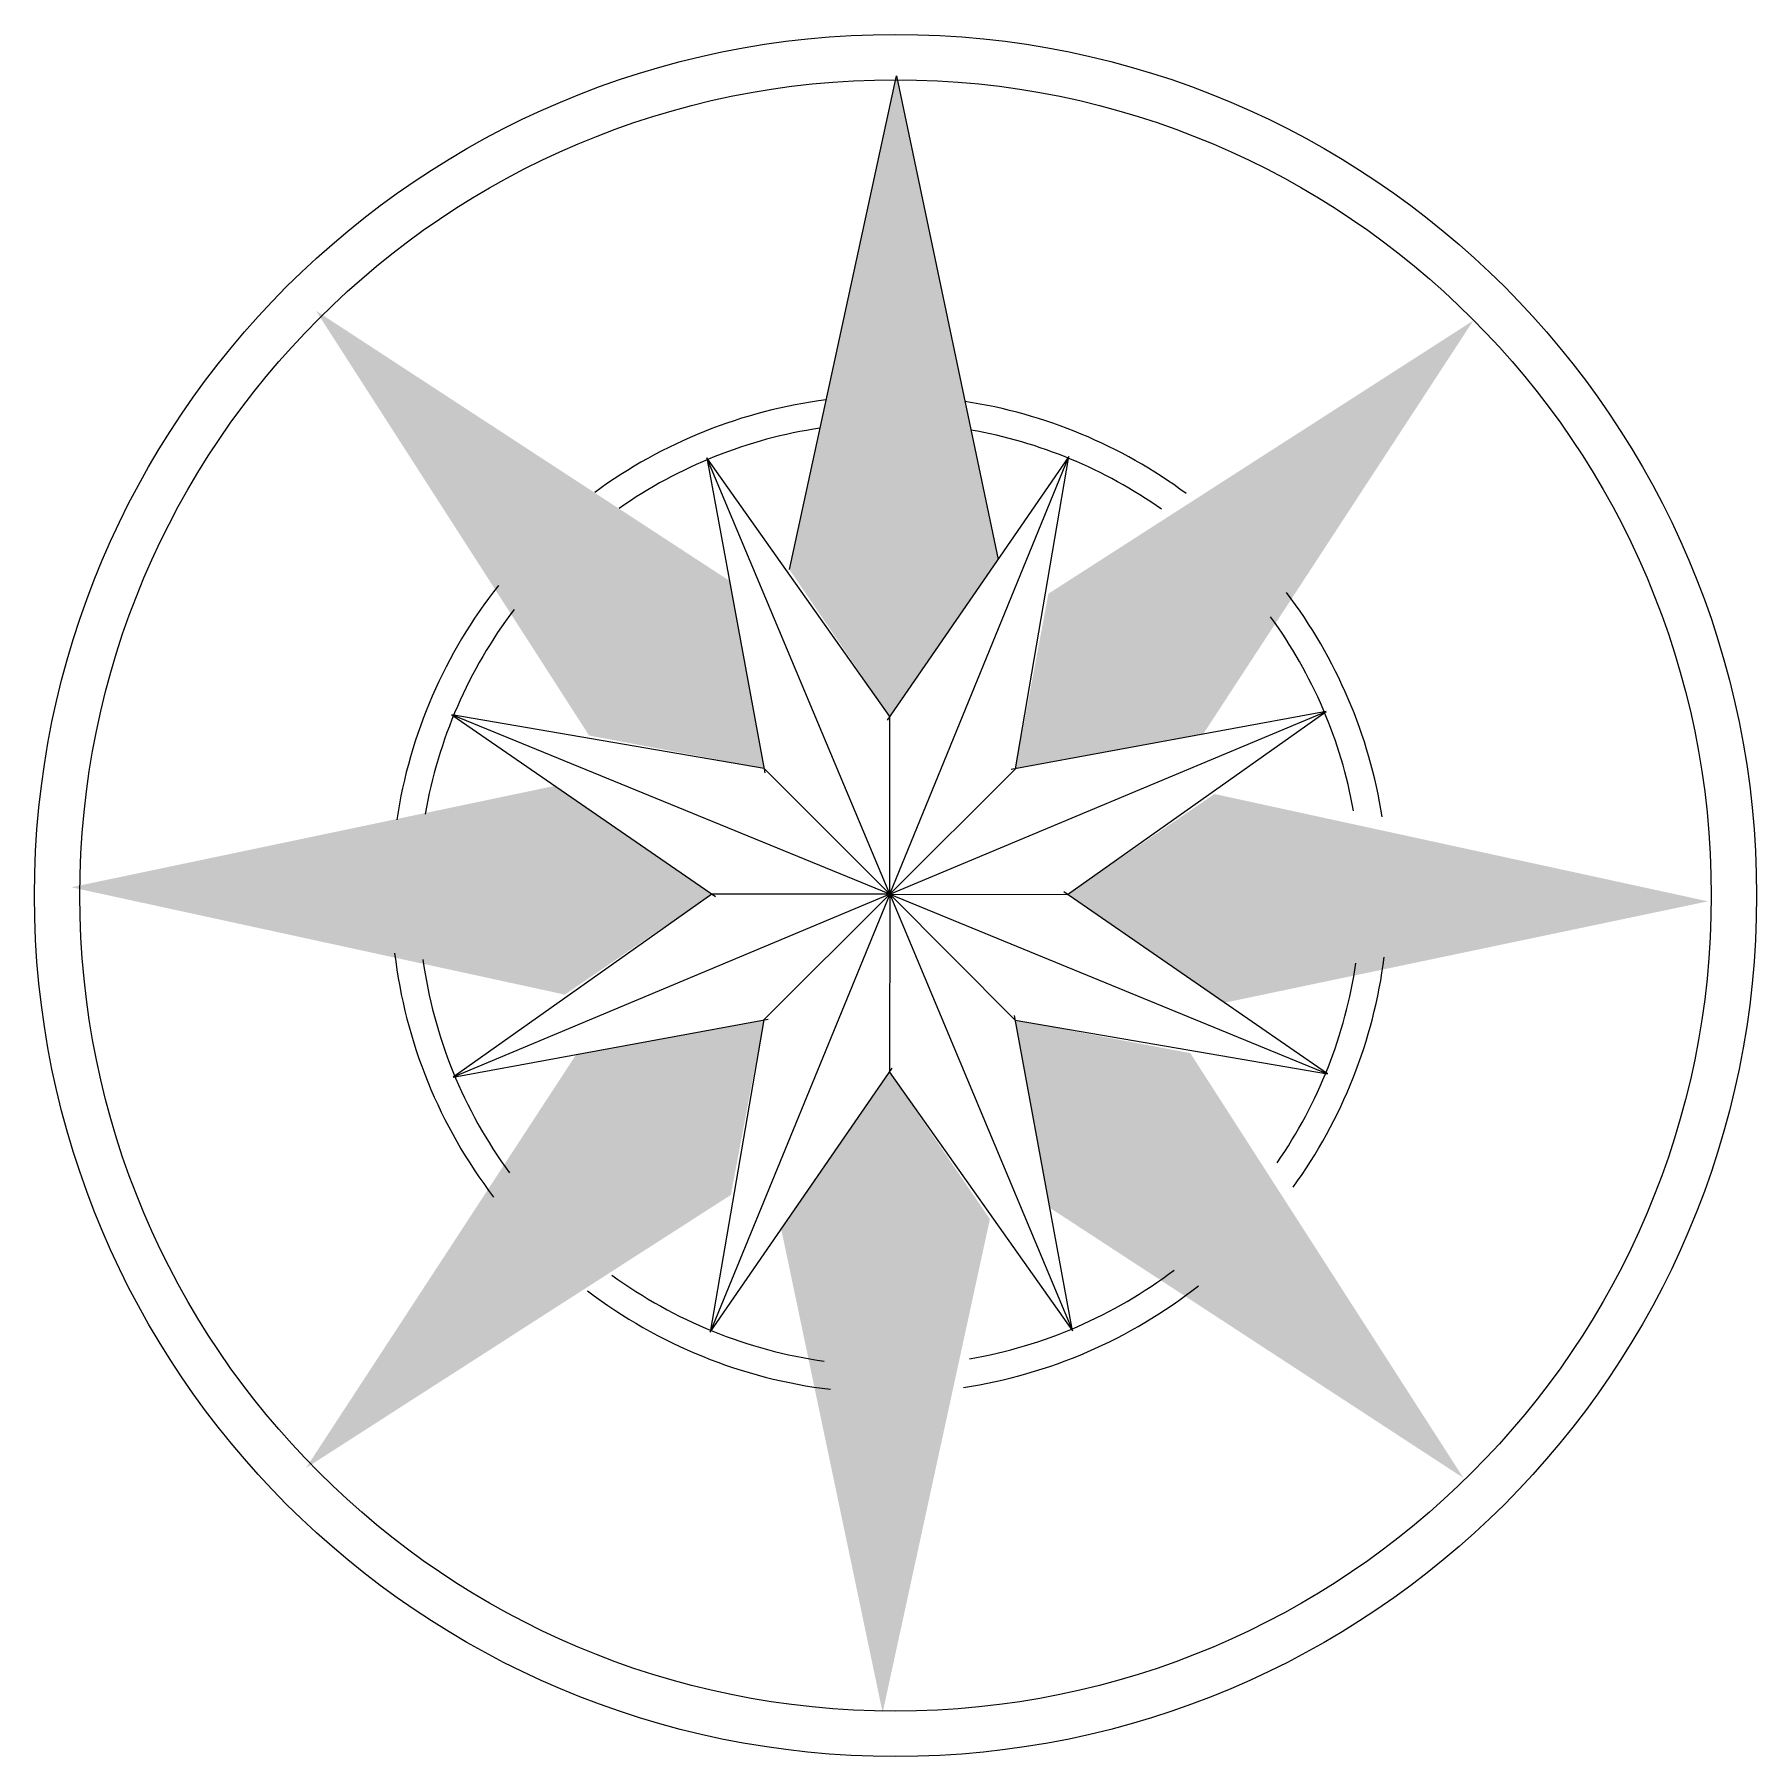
# Model space of a CAD drawing. Extents: x -42728 to 99010, y -18674 to 47645.
# Drawn here: x 67216 to 68467, y 6874 to 8125 of the extents above; entities that cross this region are included whole.
import ezdxf

# ---------------------------------------------------------------- set-up
doc = ezdxf.new("R2010")
doc.units = 0
doc.header["$LTSCALE"] = 100
doc.header["$MEASUREMENT"] = 0
doc.layers.get('0').update_dxf_attribs({"linetype": 'CONTINUOUS'})
doc.layers.add('00-ELE', color=2, linetype='CONTINUOUS')
doc.layers.add('填充', color=8, linetype='CONTINUOUS')

# ---------------------------------------------------------------- blocks, each defined once
blk = doc.blocks.new('A$C70352CE5')
at = {"layer": '填充'}
for p, q in [((1242.4, 1252.6), (976.8, 1886.6)), ((976.8, 1886.6), (1061.2, 1428.9)), ((1242.6, 1510.9), (976.8, 1886.6)), ((1502.9, 1888.7), (1238.9, 1505.4)), ((1242.4, 1252.6), (1502.9, 1888.7)), ((1425.2, 1435.1), (1502.9, 1888.7)), ((1242.4, 1252.6), (606.2, 1513.1)), ((1059.9, 1435.5), (606.2, 1513.1)), ((606.2, 1513.1), (989.5, 1249.2)), ((1242.4, 1252.6), (1876.4, 1518.2)), ((1242.4, 1252.6), (1242.6, 1510.9)), ((1876.4, 1518.2), (1418.7, 1433.8)), ((1500.7, 1252.3), (1876.4, 1518.2)), ((1242.4, 1252.6), (1059.9, 1435.5)), ((1242.4, 1252.6), (1425.2, 1435.1)), ((984, 1252.9), (608.3, 987)), ((1242.4, 1252.6), (608.3, 987)), ((1242.4, 1252.6), (981.8, 616.5)), ((1242.4, 1252.6), (984, 1252.9)), ((1242.4, 1252.6), (1059.5, 1070.1)), ((1242.4, 1252.6), (1242.1, 994.3)), ((1242.4, 1252.6), (1507.9, 618.5)), ((1242.4, 1252.6), (1878.5, 992)), ((1242.4, 1252.6), (1424.8, 1069.7)), ((1242.4, 1252.6), (1500.7, 1252.3)), ((1878.5, 992), (1495.2, 1256)), ((1507.9, 618.5), (1423.6, 1076.3)), ((608.3, 987), (1066, 1071.4)), ((1059.5, 1070.1), (981.8, 616.5)), ((1424.8, 1069.7), (1878.5, 992)), ((981.8, 616.5), (1245.8, 999.8)), ((1242.1, 994.3), (1507.9, 618.5))]:
    blk.add_line(p, q, dxfattribs=at)
at = {"layer": '填充', "linetype": 'Continuous'}
blk.add_lwpolyline([(1096.7, 1724.5), (1252.5, 2441.4), (1399.8, 1739.1)], dxfattribs=at)
at = {"layer": '填充'}
for radius in [1250.9, 1185]:
    blk.add_circle((1250.9, 1250.9), radius, dxfattribs=at)
for radius, start, end in [(724.2, 97.3074, 126.2797), (724.2, 53.5197, 81.3141), (684.7, 98.4871, 125.041), (684.7, 54.7662, 80.071), (724.2, 141.7176, 171.4213), (724.2, 8.9302, 37.2613), (684.7, 142.8493, 170.1928), (684.7, 10.2177, 36.0667), (724.2, 186.7882, 217.3955), (684.7, 187.9339, 216.2111), (684.7, 325.2887, 351.5918), (724.2, 324.0056, 352.7538), (684.7, 279.7528, 307.1283), (724.2, 232.7029, 263.1652), (684.7, 233.8941, 262.0301), (724.2, 278.5075, 308.2613)]:
    blk.add_arc((1242.4, 1252.6), radius, start, end, dxfattribs=at)
for points in [[(1252.5, 2441.4), (1096.7, 1724.5), (1399.8, 1739.1), (1242.6, 1510.9)], [(408.9, 2100.4), (805.7, 1483.3), (1009.7, 1708), (1059.9, 1435.5)], [(2090.2, 2086), (1473, 1689.3), (1697.7, 1485.2), (1425.2, 1435.1)], [(53.5, 1262.8), (770.4, 1106.9), (755.9, 1410.1), (984, 1252.9)], [(2431.2, 1242.4), (1714.3, 1398.3), (1728.9, 1095.1), (1500.7, 1252.3)], [(394.5, 419.2), (1011.7, 815.9), (787, 1019.9), (1059.5, 1070.1)], [(2075.8, 404.8), (1679.1, 1021.9), (1475, 797.2), (1424.8, 1069.7)], [(1232.2, 63.8), (1388, 780.7), (1084.9, 766.1), (1242.1, 994.3)]]:
    blk.add_solid(points, dxfattribs=at)
blk = doc.blocks.new('A$C281C05AB')
at = {"layer": '00-ELE', "xscale": 0.5, "yscale": 0.5, "zscale": 0.5}
blk.add_blockref('A$C70352CE5', (0, 0), dxfattribs=at)

msp = doc.modelspace()

# ---------------------------------------------------------------- block references
msp.add_blockref('A$C281C05AB', (67215.78366, 6873.92557))

doc.saveas('drawing.dxf')
